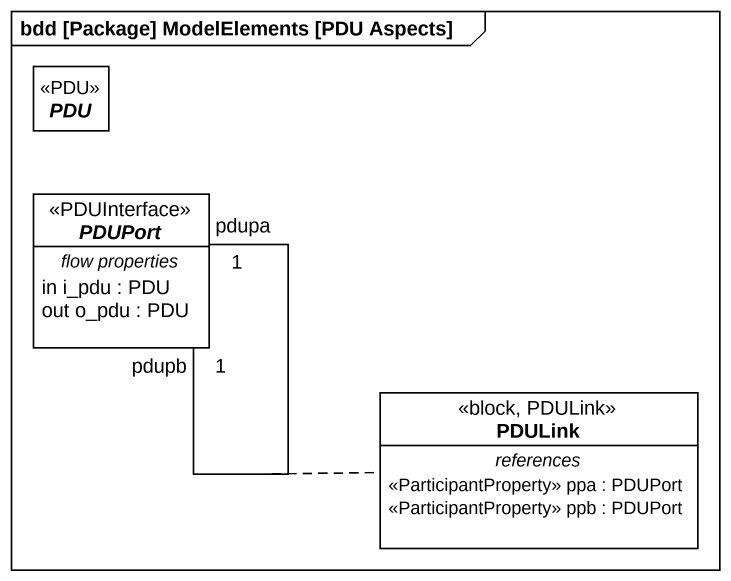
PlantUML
@startuml
mainframe bdd [Package] ModelElements [PDU Aspects]
hide circle
hide empty members
abstract class PDU <<PDU>>
abstract class PDUPort <<PDUInterface>> {
  -- flow properties --
  in i_pdu : PDU
  out o_pdu : PDU
}
class PDULink <<block, PDULink>> {
  -- references --
  <<ParticipantProperty>> ppa : PDUPort
  <<ParticipantProperty>> ppb : PDUPort
}
PDUPort "1\npdupb" -- "1\npdupa" PDUPort
(PDUPort, PDUPort) .. PDULink
@enduml
